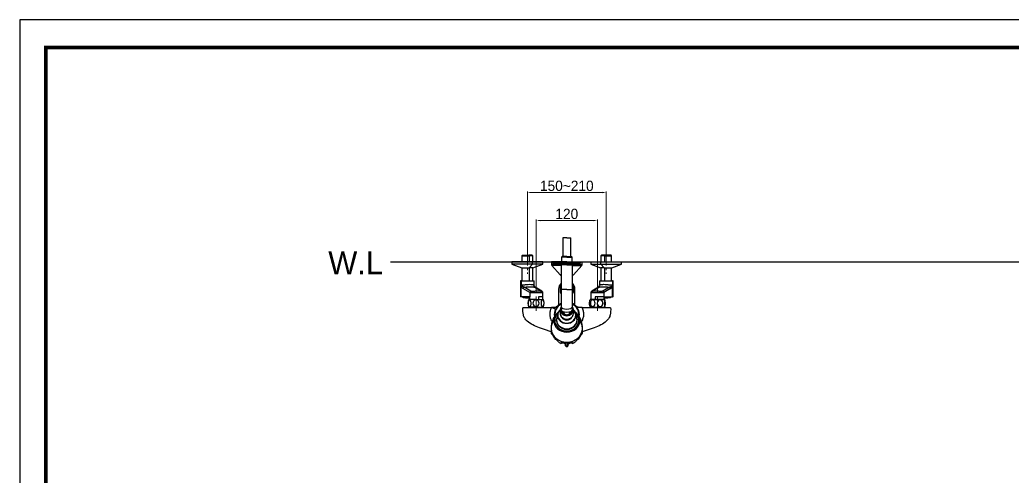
# Model space of a CAD drawing. Extents: x 0 to 3160, y 0 to 2315.
# Drawn here: x 0 to 1941, y 1422 to 2315 of the extents above; entities that cross this region are included whole.
import ezdxf

# ---------------------------------------------------------------- set-up
doc = ezdxf.new("R2010")
doc.units = 0
doc.header["$LTSCALE"] = 3
doc.header["$MEASUREMENT"] = 0
doc.header["$PDMODE"] = 3
doc.header["$PDSIZE"] = -10
doc.linetypes.add('CENTER2', pattern=[28.575, 19.05, -3.175, 3.175, -3.175])
doc.layers.get('0').update_dxf_attribs({"linetype": 'CONTINUOUS'})
doc.layers.get('DEFPOINTS').update_dxf_attribs({"linetype": 'CONTINUOUS'})
doc.layers.add('1', color=7, linetype='CONTINUOUS', true_color=0xffffff)
doc.layers.add('Cneter', color=1, linetype='CENTER2', lineweight=13)
doc.layers.add('치수선', color=7, linetype='CONTINUOUS', lineweight=20)
doc.styles.add('Daelim Dimension', font='')
doc.styles.get('Daelim Dimension').set_extended_font_data('나눔고딕')
doc.dimstyles.new('DEFAULT', dxfattribs={"dimscale": 2, "dimtxt": 2, "dimasz": 2, "dimexe": 0, "dimexo": 2, "dimgap": 1, "dimtad": 1, "dimdec": 1, "dimzin": 9, "dimdsep": 46, "dimtxsty": 'Daelim Dimension', "dimcen": 0.5, "dimclrd": 252, "dimclre": 252, "dimclrt": 3, "dimadec": 1, "dimazin": 0, "dimtfac": 1, "dimtdec": 1, "dimtix": 1, "dimtmove": 0, "dimatfit": 3, "dimfxl": 1, "dimtolj": 1, "dimtzin": 1, "dimlwd": 9, "dimlwe": 9, "dimarcsym": 0})

# ---------------------------------------------------------------- blocks, each defined once
blk = doc.blocks.new('*D4')
at = {"color": 5, "lineweight": 9, "ltscale": 0.5, "transparency": 16777216}
for p, q in [((991.7, 1859.2), (991.7, 1979.9)), ((1145.9, 1859.2), (1145.9, 1979.9)), ((1137.9, 1977.9), (999.7, 1977.9))]:
    blk.add_line(p, q, dxfattribs=at)
at = {"color": 5, "ltscale": 0.5, "transparency": 16777216}
for points in [[(999.7, 1979.2), (999.7, 1976.5), (991.7, 1977.9)], [(1137.9, 1979.2), (1137.9, 1976.5), (1145.9, 1977.9)]]:
    blk.add_solid(points, dxfattribs=at)
at = {"layer": 'DEFPOINTS', "color": 0, "ltscale": 0.5, "transparency": 16777216}
for p in [(991.7, 1977.9), (991.7, 1855.2), (1145.9, 1855.2)]:
    blk.add_point(p, dxfattribs=at)
at = {"color": 7, "ltscale": 0.5, "transparency": 16777216, "insert": (1068.8, 1990.8), "char_height": 20, "attachment_point": 5, "style": 'Daelim Dimension'}
blk.add_mtext('\\A1;150~210', dxfattribs=at)
blk = doc.blocks.new('*D5')
at = {"color": 5, "lineweight": 9, "ltscale": 0.5, "transparency": 16777216}
for p, q in [((1008.8, 1781.6), (1008.8, 1925.2)), ((1120.8, 1923.2), (1016.8, 1923.2)), ((1128.8, 1781.6), (1128.8, 1925.2))]:
    blk.add_line(p, q, dxfattribs=at)
at = {"color": 5, "ltscale": 0.5, "transparency": 16777216}
for points in [[(1016.8, 1924.5), (1016.8, 1921.8), (1008.8, 1923.2)], [(1120.8, 1924.5), (1120.8, 1921.8), (1128.8, 1923.2)]]:
    blk.add_solid(points, dxfattribs=at)
at = {"layer": 'DEFPOINTS', "color": 0, "ltscale": 0.5, "transparency": 16777216}
for p in [(1008.8, 1923.2), (1008.8, 1777.6), (1128.8, 1777.6)]:
    blk.add_point(p, dxfattribs=at)
at = {"color": 7, "ltscale": 0.5, "transparency": 16777216, "insert": (1068.8, 1936), "char_height": 20, "attachment_point": 5, "style": 'Daelim Dimension'}
blk.add_mtext('\\A1;120', dxfattribs=at)

msp = doc.modelspace()

# ---------------------------------------------------------------- linework, layer by layer
at = {"ltscale": 0.5}
for p, q in [((1155.4, 1855.2), (1136.4, 1855.2)), ((724.5, 1842.8), (2204.4, 1842.8)), ((1057.3, 1780.9), (1057.8, 1780.6)), ((1080.2, 1780.9), (1079.8, 1780.6)), ((1143, 1769.1), (1114.6, 1769.1))]:
    msp.add_line(p, q, dxfattribs=at)
msp.add_lwpolyline([(0, 0), (3159.5, 0), (3159.5, 2315), (0, 2315)], close=True, dxfattribs=at)
at = {"color": 5, "linetype": 'ByBlock', "lineweight": 200, "const_width": 7.28}
msp.add_lwpolyline([(50.8, 99.1), (3108.4, 99.1), (3108.4, 2261.3), (50.8, 2261.3)], close=True, dxfattribs=at)
at = {"layer": '1', "color": 7, "linetype": 'Continuous'}
for p, q in [((1060.8, 1889.2), (1060.8, 1852.8)), ((1068.8, 1889.2), (1060.8, 1889.2)), ((1068.8, 1889.2), (1076.8, 1889.2)), ((1076.8, 1852.8), (1076.8, 1889.2)), ((982.2, 1855.2), (981.2, 1854.2)), ((981.2, 1854.2), (981.2, 1842.8)), ((981.2, 1854.2), (995.3, 1854.2)), ((982.2, 1855.2), (994.9, 1855.2)), ((995.3, 1854.2), (994.9, 1855.2)), ((1001.2, 1855.2), (994.9, 1855.2)), ((995.3, 1854.2), (995.3, 1842.8)), ((1002.2, 1854.2), (995.3, 1854.2)), ((1002.2, 1854.2), (1001.2, 1855.2)), ((1002.2, 1842.8), (1002.2, 1854.2)), ((1059.6, 1852.8), (1058.6, 1851.8)), ((1058.6, 1851.8), (1058.6, 1842.8)), ((1068.8, 1851.8), (1058.6, 1851.8)), ((1068.8, 1852.8), (1059.6, 1852.8)), ((1068.8, 1852.8), (1078, 1852.8)), ((1068.8, 1851.8), (1079, 1851.8)), ((1079, 1851.8), (1078, 1852.8)), ((1079, 1842.8), (1079, 1851.8)), ((1136.4, 1855.2), (1135.4, 1854.2)), ((1135.4, 1854.2), (1135.4, 1842.8)), ((1142.3, 1854.2), (1135.4, 1854.2)), ((1142.6, 1855.2), (1136.4, 1855.2)), ((1142.3, 1854.2), (1142.6, 1855.2)), ((1142.3, 1854.2), (1156.4, 1854.2)), ((1142.3, 1854.2), (1142.3, 1842.8)), ((1142.6, 1855.2), (1155.4, 1855.2)), ((1156.4, 1854.2), (1155.4, 1855.2)), ((1156.4, 1842.8), (1156.4, 1854.2)), ((961.7, 1842.8), (961.7, 1837.8)), ((1001.9, 1842.8), (961.7, 1842.8)), ((961.7, 1837.8), (980.7, 1830.8)), ((1001.9, 1837.8), (961.7, 1837.8)), ((980.7, 1830.8), (995.4, 1830.8)), ((981.2, 1830.8), (981.2, 1805.2)), ((995.3, 1830.8), (995.3, 1805.2)), ((1001.9, 1837.8), (995.4, 1830.8)), ((1002.6, 1830.8), (995.4, 1830.8)), ((1001.9, 1837.8), (1001.9, 1842.8)), ((1021.7, 1842.8), (1001.9, 1842.8)), ((1021.7, 1837.8), (1001.9, 1837.8)), ((1002.2, 1805.2), (1002.2, 1830.8)), ((1002.6, 1830.8), (1021.7, 1837.8)), ((1021.7, 1837.8), (1021.7, 1842.8)), ((1038.8, 1842.8), (1038.8, 1837.4)), ((1068.8, 1842.8), (1038.8, 1842.8)), ((1057.6, 1837.4), (1038.8, 1837.4)), ((1039.5, 1835.4), (1055.9, 1816.8)), ((1057.8, 1835.4), (1039.5, 1835.4)), ((1041.8, 1842.8), (1041.8, 1839.8)), ((1068.8, 1842.8), (1041.8, 1842.8)), ((1041.8, 1839.8), (1044.2, 1839.7)), ((1068.8, 1839.8), (1041.8, 1839.8)), ((1052.4, 1839.4), (1054.9, 1839.3)), ((1068.8, 1839.3), (1054.9, 1839.3)), ((1057.8, 1836.3), (1057.8, 1788.7)), ((1068.8, 1836.3), (1057.8, 1836.3)), ((1068.8, 1842.8), (1098.8, 1842.8)), ((1068.8, 1842.8), (1095.8, 1842.8)), ((1068.8, 1839.8), (1095.8, 1839.8)), ((1068.8, 1839.3), (1082.7, 1839.3)), ((1068.8, 1836.3), (1079.8, 1836.3)), ((1079.8, 1788.7), (1079.8, 1836.3)), ((1079.8, 1835.4), (1098, 1835.4)), ((1080, 1837.4), (1098.8, 1837.4)), ((1081.7, 1816.8), (1098, 1835.4)), ((1082.7, 1839.3), (1085.2, 1839.4)), ((1093.4, 1839.7), (1095.8, 1839.8)), ((1095.8, 1839.8), (1095.8, 1842.8)), ((1098.8, 1837.4), (1098.8, 1842.8)), ((1115.9, 1842.8), (1115.9, 1837.8)), ((1115.9, 1842.8), (1135.6, 1842.8)), ((1115.9, 1837.8), (1134.9, 1830.8)), ((1115.9, 1837.8), (1135.6, 1837.8)), ((1142.1, 1830.8), (1134.9, 1830.8)), ((1135.4, 1830.8), (1135.4, 1805.2)), ((1135.6, 1842.8), (1175.9, 1842.8)), ((1135.6, 1837.8), (1135.6, 1842.8)), ((1135.6, 1837.8), (1175.9, 1837.8)), ((1135.6, 1837.8), (1142.1, 1830.8)), ((1142.1, 1830.8), (1156.8, 1830.8)), ((1142.3, 1830.8), (1142.3, 1805.2)), ((1156.4, 1805.2), (1156.4, 1830.8)), ((1156.8, 1830.8), (1175.9, 1837.8)), ((1175.9, 1837.8), (1175.9, 1842.8)), ((978.5, 1805.2), (978.5, 1774.2)), ((979.3, 1805.2), (978.5, 1805.2)), ((979.3, 1805.2), (1004.9, 1805.2)), ((979.3, 1805.2), (979.3, 1797.9)), ((1004.9, 1797.2), (1004.9, 1805.2)), ((1057.8, 1816.8), (1055.9, 1816.8)), ((1079.8, 1816.8), (1081.7, 1816.8)), ((1132.7, 1805.2), (1132.7, 1797.2)), ((1132.7, 1805.2), (1158.3, 1805.2)), ((1158.3, 1805.2), (1158.3, 1797.9)), ((1159.1, 1805.2), (1158.3, 1805.2)), ((1159.1, 1774.2), (1159.1, 1805.2)), ((979.3, 1774.2), (979.3, 1797.9)), ((996.4, 1782.5), (983.2, 1790.2)), ((1019.9, 1785.1), (1006.7, 1792.8)), ((1052.8, 1789.2), (1052.8, 1757.7)), ((1057.8, 1788.7), (1057.8, 1754.9)), ((1068.8, 1788.7), (1057.8, 1788.7)), ((1068.8, 1788.7), (1079.8, 1788.7)), ((1079.8, 1754.9), (1079.8, 1788.7)), ((1084.8, 1757.7), (1084.8, 1789.2)), ((1130.8, 1792.8), (1117.7, 1785.1)), ((1154.3, 1790.2), (1141.2, 1782.5)), ((1158.3, 1774.2), (1158.3, 1797.9)), ((979.3, 1774.2), (978.5, 1774.2)), ((996.4, 1774.2), (979.3, 1774.2)), ((981.9, 1774.2), (981.9, 1773.9)), ((995, 1773.9), (981.9, 1773.9)), ((1008.8, 1769.1), (994.6, 1769.1)), ((995, 1773.9), (995, 1774.2)), ((995.6, 1773.9), (995, 1773.9)), ((995.6, 1774.2), (995.6, 1769.1)), ((996.4, 1782.5), (996.4, 1774.2)), ((1008.8, 1769.1), (1008.8, 1768.1)), ((1008.8, 1769.1), (1023, 1769.1)), ((1022, 1774.2), (1013.3, 1774.2)), ((1013.3, 1774.2), (1013.3, 1769.1)), ((1022, 1774.2), (1022, 1782)), ((1022, 1769.1), (1022, 1774.2)), ((1119.6, 1769.1), (1114.6, 1769.1)), ((1115.6, 1782), (1115.6, 1769.1)), ((1119.6, 1769.1), (1143, 1769.1)), ((1141.2, 1774.2), (1124.3, 1774.2)), ((1124.3, 1774.2), (1124.3, 1769.1)), ((1141.2, 1782.5), (1141.2, 1774.2)), ((1141.2, 1774.2), (1158.3, 1774.2)), ((1142, 1769.1), (1142, 1774.2)), ((1142, 1773.9), (1142.5, 1773.9)), ((1142.5, 1773.9), (1142.5, 1774.2)), ((1142.5, 1773.9), (1155.6, 1773.9)), ((1155.6, 1773.9), (1155.6, 1774.2)), ((1159.1, 1774.2), (1158.3, 1774.2)), ((1008.8, 1754.1), (994.6, 1754.1)), ((998.7, 1754.1), (998.2, 1752.7)), ((1008.8, 1755.1), (1008.8, 1754.1)), ((1008.8, 1754.1), (1023, 1754.1)), ((1018.9, 1754.1), (1019.3, 1752.7)), ((1055.8, 1748.5), (1055.8, 1741.7)), ((1057.8, 1754.9), (1057.8, 1748.8)), ((1058.5, 1747.1), (1058.5, 1745.5)), ((1079.1, 1745.5), (1079.1, 1747.1)), ((1079.7, 1748.2), (1079.7, 1748.2)), ((1079.8, 1748.8), (1079.8, 1754.9)), ((1081.7, 1748.5), (1081.7, 1741.7)), ((1119.6, 1754.1), (1114.6, 1754.1)), ((1118.7, 1754.1), (1118.2, 1752.7)), ((1119.6, 1754.1), (1143, 1754.1)), ((1136.5, 1754.1), (1136.8, 1752.7)), ((1139.3, 1752.7), (1138.9, 1754.1)), ((1050.7, 1738), (1048.8, 1729)), ((1048.8, 1728), (1048.8, 1729)), ((1051, 1740.9), (1049.1, 1732.2)), ((1088.4, 1732.2), (1086.5, 1740.9)), ((1086.8, 1738), (1088.8, 1729)), ((1088.8, 1728), (1088.8, 1729)), ((1038.3, 1710.5), (1038.3, 1710.4)), ((1038.3, 1710.4), (1038.3, 1702.8)), ((1099.2, 1710.4), (1099.2, 1710.5)), ((1099.2, 1702.8), (1099.2, 1710.4)), ((1039.3, 1704.5), (1039.3, 1701.9)), ((1098.2, 1701.9), (1098.2, 1704.4)), ((1066.5, 1678.4), (1066.5, 1682.8)), ((1066.5, 1678.4), (1066.5, 1678.3)), ((1067.5, 1677.6), (1067.5, 1685.1)), ((1067.5, 1685.1), (1068.8, 1685.1)), ((1070.1, 1677.6), (1067.5, 1677.6)), ((1067.5, 1677.6), (1067.5, 1677.3)), ((1067.5, 1677.3), (1070.1, 1677.3)), ((1068.8, 1685.1), (1070.1, 1685.1)), ((1070.1, 1685.1), (1070.1, 1677.6)), ((1070.1, 1677.3), (1070.1, 1677.6)), ((1071.1, 1682.8), (1071.1, 1678.4)), ((1071.1, 1678.3), (1071.1, 1678.4))]:
    msp.add_line(p, q, dxfattribs=at)
for centre, radius, start, end in [((1041.8, 1837.4), 3, 180, 221.2847), ((1095.8, 1837.4), 3, 318.7153, 0), ((1058.1, 1818.8), 3, 221.2847, 263.1428), ((1079.4, 1818.8), 3, 276.8572, 318.7153), ((1068.8, 1789.2), 16, 133.4325, 180), ((1068.8, 1789.2), 14.1, 144.0683, 156.1225), ((1068.8, 1789.2), 16, 0, 46.5675), ((1068.8, 1789.2), 12.2, 333.8911, 26.1089), ((1068.8, 1789.2), 14.1, 24.0653, 36.1258), ((991.7, 1796.9), 25, 247.0455, 267.5603), ((991.7, 1796.9), 25, 272.4397, 278.9772), ((1011.3, 1761.6), 18.4, 155.9148, 204.0852), ((1006.2, 1761.6), 18.4, 335.9148, 24.0852), ((1068.8, 1789.2), 14.1, 204.0752, 216.1285), ((1068.8, 1789.2), 14.1, 324.0722, 336.1279), ((1131.3, 1761.6), 18.4, 155.9148, 161.5726), ((1145.9, 1796.9), 25, 261.0228, 267.5603), ((1126.2, 1761.6), 18.4, 18.4275, 24.0852), ((1145.9, 1796.9), 25, 272.4397, 292.9545), ((1068.8, 1739.2), 24.5, 116.6782, 188.5767), ((1068.8, 1739.2), 24, 117.2796, 187.2083), ((1068.8, 1739.3), 23.5, 117.9101, 185.9292), ((1068.8, 1739.2), 24.5, 351.4239, 63.3218), ((1068.8, 1739.2), 24, 352.7927, 62.7204), ((1068.8, 1739.3), 23.5, 354.0719, 62.0899), ((1131.3, 1761.6), 18.4, 198.6676, 204.0852), ((1126.2, 1761.6), 18.4, 335.9148, 341.3326), ((1067.5, 1678.3), 1, 180, 270), ((1070.1, 1678.3), 1, 270, 0)]:
    msp.add_arc(centre, radius, start, end, dxfattribs=at)
at = {"layer": '1', "color": 7, "linetype": 'Continuous', "extrusion": (0, 0, -1)}
for centre, radius, start, end in [((-1054.8, 1836.3), 3, 92, 180), ((-1082.8, 1836.3), 3, 0, 88), ((-1068.8, 1789.2), 12.2, 333.8911, 26.1089)]:
    msp.add_arc(centre, radius, start, end, dxfattribs=at)
at = {"layer": '1', "color": 7, "linetype": 'Continuous'}
for centre, major_axis, ratio, start_param, end_param in [((990.7, 1796.9), (0, -25), 0.34202, 6.268622, 6.656906), ((992.6, 1796.9), (0, -25), 0.34202, 6.172984, 6.637134), ((991.7, 1796.9), (0, 25), 0.34202, 3.516296, 3.542224), ((999.2, 1782.5), (-1.51, -2.59), 0.921444, 3.950052, 5.206612), ((1018.3, 1782.5), (1.51, 2.59), 0.921444, 6.272861, 6.463171), ((1119.2, 1782.5), (-1.51, 2.59), 0.921444, 6.103199, 6.293509), ((1130.4, 1761.6), (0, -18.4), 0.642788, 4.292024, 4.349021), ((1138.3, 1782.5), (1.51, -2.59), 0.921444, 1.076574, 2.333133), ((1144.9, 1796.9), (0, -25), 0.34202, 5.929237, 6.393386), ((1145.9, 1796.9), (0, 25), 0.34202, 2.740961, 2.766889), ((1146.8, 1796.9), (0, -25), 0.34202, 5.909464, 6.297749), ((1068.8, 1738), (18, 0), 0.866025, 2.370283, 3.141593), ((1068.8, 1738.2), (17.6, 0), 0.866025, 2.400619, 3.141593), ((1068.8, 1748.5), (12.9, 0), 0.866025, 2.585692, 3.141593), ((1056.3, 1748.5), (0.5, 0), 0.5, 1.570796, 3.141593), ((1068.8, 1748.5), (12.9, 0), 0.866025, 3.141593, 6.283185), ((1068.8, 1748.7), (12.4, 0), 0.866025, 2.654162, 3.141593), ((1068.8, 1748.7), (12.4, 0), 0.866025, 3.141593, 6.283185), ((1068.8, 1754.9), (11, 0), 0.422618, 3.141593, 4.712389), ((1068.8, 1748.8), (11, 0), 0.422618, 3.141593, 4.712389), ((1068.8, 1748.7), (10.9, 0), 0.866025, 3.190404, 6.234439), ((1068.8, 1754.9), (11, 0), 0.422618, 4.712389, 6.283185), ((1068.8, 1748.8), (11, 0), 0.422618, 4.712389, 6.283185), ((1068.8, 1748.5), (12.9, 0), 0.866025, 0, 0.555919), ((1068.8, 1748.7), (12.4, 0), 0.866025, 0, 0.487452), ((1081.2, 1748.5), (-0.5, 0), 0.5, 3.141593, 4.712389), ((1068.8, 1738), (18, 0), 0.866025, 0, 0.77131), ((1068.8, 1738.2), (17.6, 0), 0.866025, 0, 0.740974), ((1130.4, 1761.6), (0, -18.4), 0.642788, 5.075757, 5.132754), ((1068.8, 1727.3), (25.5, 0), 0.866025, 2.645025, 3.141593), ((1045.1, 1727), (-2, 0), 0.5, 4.712389, 5.926275), ((1068.8, 1728), (23.6, 0), 0.866025, 2.407638, 3.141593), ((1068.8, 1728), (23.6, 0), 0.866025, 3.141593, 6.283185), ((1068.8, 1727.3), (25.5, 0), 0.866025, 2.281729, 2.645025), ((1068.8, 1729), (20, 0), 0.866025, 2.953195, 3.141593), ((1068.8, 1729), (-20, 0), 0.866025, 0, 3.141593), ((1068.8, 1728), (-20, 0), 0.866025, 0, 3.141593), ((1051.2, 1738), (0.5, 0), 0.5, 1.570796, 3.033903), ((1068.8, 1738), (18, 0), 0.866025, 3.141593, 6.283185), ((1068.8, 1738.2), (17.6, 0), 0.866025, 3.141593, 6.283185), ((1068.8, 1741.7), (12.9, 0), 0.866025, 3.141593, 3.351932), ((1068.8, 1741.7), (12.9, 0), 0.866025, 3.351932, 6.098077), ((1068.8, 1738.2), (-10.9, 0), 0.866025, 0.427109, 2.724006), ((1068.8, 1747.5), (-9.5, 0), 0.866025, 0.139354, 3.002251), ((1068.8, 1744.2), (9.5, 0), 0.866025, 2.895667, 2.94112), ((1068.8, 1744.2), (6, 0), 0.866025, 3.019355, 3.141593), ((1068.8, 1744.2), (-6, 0), 0.866025, 0, 1.075652), ((1068.8, 1742.2), (6, 0), 0.866025, 2.647441, 2.947894), ((1068.8, 1744.2), (-6, 0), 0.866025, 2.065941, 3.141593), ((1068.8, 1742.2), (6, 0), 0.866025, 0.193699, 0.494157), ((1068.8, 1744.2), (6, 0), 0.866025, 0, 0.122244), ((1068.8, 1744.2), (9.5, 0), 0.866025, 0.200473, 0.245935), ((1068.8, 1741.7), (12.9, 0), 0.866025, 6.098077, 6.283185), ((1068.8, 1727.3), (25.5, 0), 0.866025, 0.503244, 0.859864), ((1068.8, 1728), (23.6, 0), 0.866025, 0, 0.733955), ((1086.3, 1738), (-0.5, 0), 0.5, 3.249283, 4.712389), ((1068.8, 1729), (20, 0), 0.866025, 0, 0.188397), ((1068.8, 1727.3), (25.5, 0), 0.866025, 0, 0.503244), ((1092.4, 1727), (2, 0), 0.5, 0.35691, 1.570796), ((1118.1, 1713.4), (-79.9, 0), 0.5, 5.926275, 6.28137), ((1118.1, 1713.4), (-79.9, 0), 0.5, 6.28137, 6.283297), ((1068.8, 1712), (-30.5, 0), 0.866025, 0, 3.13207), ((1068.8, 1712.2), (-30.5, 0), 0.866025, 0.049676, 3.091916), ((1039.3, 1708.8), (-0.92, 1.77), 0.216408, 0.394172, 0.611597), ((1068.8, 1727.3), (25.5, 0), 0.866025, 3.141593, 6.283185), ((1019.4, 1713.4), (79.9, 0), 0.5, 0.001834, 0.35691), ((1098.2, 1708.8), (-0.92, -1.77), 0.216408, 2.529996, 2.747421), ((1019.4, 1713.4), (79.9, 0), 0.5, 6.283109, 6.285019), ((1039.3, 1702.8), (1, 0), 0.866025, 3.141593, 4.712389), ((1040.3, 1701.9), (1, 0), 0.5, 3.141593, 4.643772), ((1044.7, 1682.9), (-8.92, -2.74), 0.839914, 4.031124, 4.081726), ((1092.8, 1682.9), (-8.92, 2.74), 0.839914, 5.343052, 5.399419), ((1097.2, 1701.9), (1, 0), 0.5, 4.77936, 6.283185), ((1098.2, 1702.8), (-1, 0), 0.866025, 1.570796, 3.141593), ((1068.8, 1704), (26.5, 0), 0.866025, 4.12745, 4.273017), ((1060, 1675.3), (-8.35, -3.04), 0.926213, 3.643548, 4.556828), ((1067.5, 1678.4), (-1, 0), 0.866025, 0, 1.570796), ((1067.5, 1684.4), (-1, 0), 0.69578, 4.712389, 5.044724), ((1070.1, 1684.4), (-1, 0), 0.69578, 4.380053, 4.712389), ((1070.1, 1678.4), (1, 0), 0.866025, 4.712389, 6.283185), ((1077.6, 1675.3), (-8.35, 3.04), 0.926213, 4.86795, 5.78123), ((1068.8, 1704), (26.5, 0), 0.866025, 5.151761, 5.296839)]:
    msp.add_ellipse(centre, major_axis=major_axis, ratio=ratio, start_param=start_param, end_param=end_param, dxfattribs=at)
for points, knots in [([(1044.2, 1839.7), (1044.2, 1839.7), (1044.2, 1839.7), (1044.5, 1839.7), (1044.8, 1839.7), (1045.3, 1839.7), (1045.7, 1839.7), (1046.5, 1839.6), (1046.9, 1839.6), (1047.8, 1839.6), (1048.3, 1839.6), (1049.2, 1839.5), (1049.6, 1839.5), (1050.5, 1839.5), (1050.9, 1839.5), (1051.5, 1839.5), (1051.8, 1839.4), (1052.2, 1839.4), (1052.3, 1839.4), (1052.4, 1839.4), (1052.4, 1839.4), (1052.4, 1839.4)], [0, 0, 0, 0, 0.10735, 0.10735, 0.214699, 0.214699, 0.322067, 0.322067, 0.429478, 0.429478, 0.536941, 0.536941, 0.644445, 0.644445, 0.751961, 0.751961, 0.859442, 0.859442, 0.966844, 0.966844, 1, 1, 1, 1]), ([(1093.4, 1839.7), (1093.4, 1839.7), (1093.3, 1839.7), (1093, 1839.7), (1092.8, 1839.7), (1092.2, 1839.7), (1091.8, 1839.7), (1091.1, 1839.6), (1090.6, 1839.6), (1089.7, 1839.6), (1089.2, 1839.6), (1088.3, 1839.5), (1087.9, 1839.5), (1087.1, 1839.5), (1086.7, 1839.5), (1086, 1839.5), (1085.8, 1839.4), (1085.4, 1839.4), (1085.2, 1839.4), (1085.2, 1839.4), (1085.2, 1839.4), (1085.2, 1839.4)], [0, 0, 0, 0, 0.10735, 0.10735, 0.214699, 0.214699, 0.322067, 0.322067, 0.429478, 0.429478, 0.536941, 0.536941, 0.644445, 0.644445, 0.751961, 0.751961, 0.859442, 0.859442, 0.966844, 0.966844, 1, 1, 1, 1]), ([(979.3, 1797.9), (979.5, 1797.8), (979.8, 1797.6), (980.7, 1797.3), (981.8, 1797.2), (983.4, 1797.3), (985.7, 1797.5), (988.2, 1797.9), (991.8, 1798.4), (996.3, 1798.8), (1000.2, 1798.4), (1002.5, 1797.9), (1003.9, 1797.5), (1004.7, 1797.3), (1004.9, 1797.2), (1004.9, 1797.2), (1004.9, 1797.2)], [0, 0, 0, 0, 0.043195, 0.086492, 0.130167, 0.193398, 0.268513, 0.342373, 0.416058, 0.557535, 0.699011, 0.772696, 0.846556, 0.921666, 0.984902, 1, 1, 1, 1]), ([(985.4, 1793), (985, 1793.1), (984.2, 1793.3), (983.1, 1793.8), (982.1, 1794.5), (981.1, 1795.4), (980.3, 1796.2), (979.7, 1797.1), (979.4, 1797.7), (979.3, 1797.9)], [0, 0, 0, 0, 0.160733, 0.315311, 0.46256, 0.619092, 0.773291, 0.888887, 1, 1, 1, 1]), ([(985.4, 1793), (986.1, 1793), (987.1, 1793.1), (989.1, 1793.3), (991.7, 1793.5), (994.8, 1793.7), (998.7, 1793.8), (1002.1, 1793.6), (1004.4, 1793.3), (1005.5, 1793.1), (1006, 1793), (1006.3, 1793)], [0, 0, 0, 0, 0.0916, 0.133793, 0.261029, 0.399542, 0.500645, 0.738937, 0.866176, 0.920546, 1, 1, 1, 1]), ([(1006.3, 1793), (1006.2, 1793), (1006.1, 1793.2), (1006, 1793.5), (1005.8, 1794), (1005.6, 1794.4), (1005.5, 1794.7), (1005.5, 1794.7)], [0, 0, 0, 0, 0.20946, 0.432751, 0.669413, 0.924538, 1, 1, 1, 1]), ([(1055.9, 1795), (1055.9, 1795), (1055.9, 1795), (1055.9, 1794.9), (1055.9, 1794.5), (1055.9, 1792.8), (1055.9, 1791), (1055.9, 1787.4), (1055.9, 1785.6), (1055.9, 1783.9), (1055.9, 1783.5), (1055.9, 1783.4), (1055.9, 1783.4), (1055.9, 1783.4)], [0, 0, 0, 0, 0.025509, 0.025509, 0.183597, 0.183597, 0.499774, 0.499774, 0.81595, 0.81595, 0.974039, 0.974039, 1, 1, 1, 1]), ([(1057.8, 1797.7), (1057.5, 1797.6), (1057.4, 1797.5), (1057.3, 1797.5), (1057.3, 1797.5), (1057.3, 1797.5)], [0.6753123, 0.6753123, 0.6753123, 0.6753123, 0.9336096, 0.9336096, 1, 1, 1, 1]), ([(1080.2, 1797.5), (1080.2, 1797.5), (1080.2, 1797.5), (1080.1, 1797.5), (1080, 1797.6), (1079.8, 1797.7)], [0, 0, 0, 0, 0.065109, 0.065109, 0.3231196, 0.3231196, 0.3231196, 0.3231196]), ([(1081.7, 1783.4), (1081.7, 1783.4), (1081.7, 1783.4), (1081.7, 1783.5), (1081.7, 1783.9), (1081.7, 1785.6), (1081.7, 1787.4), (1081.7, 1791), (1081.7, 1792.8), (1081.7, 1794.5), (1081.7, 1794.8), (1081.7, 1795), (1081.7, 1795), (1081.7, 1795)], [0, 0, 0, 0, 0.025509, 0.025509, 0.183597, 0.183597, 0.499774, 0.499774, 0.81595, 0.81595, 0.974039, 0.974039, 1, 1, 1, 1]), ([(1131.3, 1793), (1131.3, 1793.1), (1131.5, 1793.3), (1131.7, 1793.8), (1131.9, 1794.3), (1132, 1794.5)], [0, 0, 0, 0, 0.353245, 0.692964, 1, 1, 1, 1]), ([(1131.3, 1793), (1131.6, 1793), (1132, 1793.1), (1133.2, 1793.3), (1134.9, 1793.5), (1137.3, 1793.7), (1141, 1793.8), (1145, 1793.6), (1148.5, 1793.3), (1150.6, 1793.1), (1151.6, 1793), (1152.2, 1793)], [0, 0, 0, 0, 0.0916, 0.133793, 0.261029, 0.399542, 0.500645, 0.738937, 0.866176, 0.920546, 1, 1, 1, 1]), ([(1132, 1794.5), (1132, 1794.5), (1132.1, 1794.8), (1132.2, 1795.2), (1132.4, 1795.7), (1132.5, 1795.9)], [0, 0, 0, 0, 0.03086, 0.671333, 1, 1, 1, 1]), ([(1132.7, 1797.2), (1132.7, 1797.2), (1132.7, 1797.2), (1132.9, 1797.3), (1133.6, 1797.5), (1135, 1797.9), (1137.3, 1798.4), (1141.2, 1798.8), (1145.7, 1798.4), (1149.3, 1797.9), (1151.9, 1797.5), (1154.1, 1797.3), (1155.9, 1797.2), (1157.3, 1797.4), (1158, 1797.8), (1158.3, 1797.9)], [0, 0, 0, 0, 0.014083, 0.077388, 0.152591, 0.226537, 0.300309, 0.441951, 0.583593, 0.657365, 0.731311, 0.80651, 0.869819, 0.935176, 1, 1, 1, 1]), ([(1152.2, 1793), (1152.4, 1793), (1153, 1793.2), (1153.8, 1793.5), (1154.6, 1794), (1155.8, 1794.8), (1156.8, 1795.8), (1157.7, 1797), (1158.1, 1797.6), (1158.3, 1797.9)], [0, 0, 0, 0, 0.105011, 0.216955, 0.335603, 0.463508, 0.736269, 0.866043, 1, 1, 1, 1]), ([(1154.3, 1790.2), (1154.5, 1790.3), (1154.8, 1790.5), (1155.5, 1791.2), (1156.4, 1792.6), (1157.2, 1794.4), (1157.8, 1796.3), (1158.1, 1797.4), (1158.3, 1797.9)], [0, 0, 0, 0, 0.109029, 0.212424, 0.446353, 0.704346, 0.846681, 1, 1, 1, 1]), ([(998.1, 1756.7), (998.9, 1758.2), (999.2, 1760.4), (999, 1764.5), (998.4, 1766.5), (997, 1768), (996.4, 1768.2), (995.4, 1768), (994.9, 1767.7), (993.6, 1765.8), (993.1, 1763.7), (993.1, 1761.6)], [0, 0, 0, 0, 0.25, 0.25, 0.5, 0.5, 0.625, 0.625, 0.75, 0.75, 1, 1, 1, 1]), ([(994.8, 1773.6), (994.9, 1773.6), (995.1, 1773.6), (995.4, 1773.6), (995.5, 1773.6), (995.6, 1773.6)], [0, 0, 0, 0, 0.402083, 0.804167, 1, 1, 1, 1]), ([(1022, 1782), (1022, 1782), (1021.9, 1781.9), (1021.7, 1781.9), (1020.6, 1781.9), (1017.9, 1782), (1013.4, 1782.1), (1008.1, 1782), (1003.8, 1781.9), (1000.8, 1781.9), (998.9, 1781.9), (997.4, 1782.1), (996.7, 1782.4), (996.4, 1782.5)], [0, 0, 0, 0, 0.009514, 0.075668, 0.150611, 0.292634, 0.434526, 0.576417, 0.718441, 0.793377, 0.859537, 0.930014, 1, 1, 1, 1]), ([(1019.4, 1785.3), (1019.5, 1785.2), (1019.8, 1785.1), (1020, 1784.9), (1020, 1784.8), (1019.8, 1784.7), (1019.1, 1784.7), (1017.9, 1784.8), (1015.9, 1785), (1012.6, 1785.1), (1008.7, 1785), (1005.7, 1784.8), (1003.8, 1784.7), (1002.3, 1784.7), (1001.3, 1784.7), (1000.2, 1784.8), (999.4, 1784.9), (998.8, 1785.1), (998.6, 1785.2), (998.5, 1785.3)], [0, 0, 0, 0, 0.036669, 0.074148, 0.112508, 0.166405, 0.23218, 0.29651, 0.363311, 0.499947, 0.636583, 0.703385, 0.767714, 0.817239, 0.853229, 0.887512, 0.943939, 0.971008, 1, 1, 1, 1]), ([(1008.8, 1768.1), (1007.1, 1768.1), (1005.5, 1767.3), (1003.3, 1764.9), (1002.7, 1763.2), (1002.7, 1759.9), (1003.3, 1758.3), (1005.5, 1755.8), (1007.1, 1755.1), (1008.8, 1755.1)], [0, 0, 0, 0, 0.25, 0.25, 0.5, 0.5, 0.75, 0.75, 1, 1, 1, 1]), ([(1008.8, 1755.1), (1010.4, 1755.1), (1012, 1755.8), (1014.2, 1758.3), (1014.8, 1759.9), (1014.8, 1763.2), (1014.2, 1764.9), (1012, 1767.3), (1010.4, 1768.1), (1008.8, 1768.1)], [0, 0, 0, 0, 0.25, 0.25, 0.5, 0.5, 0.75, 0.75, 1, 1, 1, 1]), ([(1018.4, 1761.6), (1018.4, 1760.2), (1018.6, 1758.8), (1019.4, 1756.5), (1020, 1755.6), (1021.4, 1754.9), (1022.1, 1755.1), (1023.4, 1756.5), (1023.9, 1757.6), (1024.4, 1760.2), (1024.5, 1761.7), (1024.2, 1764.5), (1023.8, 1765.7), (1022.8, 1767.6), (1022.1, 1768.2), (1020.6, 1768.1), (1019.9, 1767.5), (1019.4, 1766.5)], [0, 0, 0, 0, 0.125, 0.125, 0.25, 0.25, 0.375, 0.375, 0.5, 0.5, 0.625, 0.625, 0.75, 0.75, 0.875, 0.875, 1, 1, 1, 1]), ([(1022, 1782), (1022, 1782.2), (1021.9, 1782.8), (1021.5, 1783.6), (1020.8, 1784.4), (1020.2, 1784.9), (1019.9, 1785.1)], [0, 0, 0, 0, 0.259025, 0.515292, 0.763796, 1, 1, 1, 1]), ([(1113.7, 1756.7), (1113.4, 1758.2), (1113.3, 1760.4), (1113.4, 1764.5), (1113.6, 1766.5), (1113.9, 1767.5)], [0, 0, 0, 0, 0.500219, 0.500219, 1, 1, 1, 1]), ([(1119.4, 1768.1), (1118.1, 1768.1), (1116.9, 1767.3), (1115.2, 1764.9), (1114.8, 1763.2), (1114.8, 1759.9), (1115.2, 1758.3), (1116.9, 1755.8), (1118.1, 1755.1), (1119.4, 1755.1)], [0, 0, 0, 0, 0.25, 0.25, 0.5, 0.5, 0.75, 0.75, 1, 1, 1, 1]), ([(1117.6, 1785.1), (1117.3, 1784.9), (1116.7, 1784.4), (1116.1, 1783.6), (1115.6, 1782.8), (1115.6, 1782.2), (1115.6, 1782)], [0, 0, 0, 0, 0.236205, 0.484708, 0.740975, 1, 1, 1, 1]), ([(1141.2, 1782.5), (1141, 1782.4), (1140.5, 1782.2), (1139.6, 1782.1), (1138.4, 1781.9), (1136.7, 1781.9), (1133.8, 1781.9), (1129.4, 1782), (1124.1, 1782.1), (1119.6, 1782), (1116.9, 1781.9), (1115.8, 1781.9), (1115.6, 1781.9), (1115.6, 1782), (1115.6, 1782)], [0, 0, 0, 0, 0.046366, 0.092926, 0.139733, 0.205483, 0.279968, 0.421124, 0.562149, 0.703174, 0.84433, 0.918808, 0.984565, 1, 1, 1, 1]), ([(1139, 1785.3), (1138.9, 1785.2), (1138.6, 1785.1), (1137.9, 1784.9), (1137, 1784.8), (1135.7, 1784.7), (1133.9, 1784.7), (1131.8, 1784.8), (1128.8, 1785), (1125, 1785.1), (1121.6, 1785), (1119.6, 1784.8), (1118.6, 1784.7), (1118, 1784.7), (1117.7, 1784.7), (1117.5, 1784.8), (1117.6, 1784.9), (1117.8, 1785.1), (1118, 1785.2), (1118.1, 1785.3)], [0, 0, 0, 0, 0.036669, 0.074148, 0.112508, 0.166405, 0.23218, 0.29651, 0.363311, 0.499947, 0.636583, 0.703385, 0.767714, 0.817239, 0.853229, 0.887512, 0.943939, 0.971008, 1, 1, 1, 1]), ([(1119.4, 1755.1), (1120.7, 1755.1), (1121.9, 1755.8), (1123.5, 1758.3), (1124, 1759.9), (1124, 1763.2), (1123.6, 1764.9), (1121.9, 1767.3), (1120.7, 1768.1), (1119.4, 1768.1)], [0, 0, 0, 0, 0.25, 0.25, 0.5, 0.5, 0.75, 0.75, 1, 1, 1, 1]), ([(1128.1, 1761.6), (1128.1, 1760.2), (1128.5, 1758.8), (1130, 1756.5), (1131.1, 1755.6), (1133.7, 1754.9), (1135.1, 1755.1), (1137.5, 1756.5), (1138.4, 1757.6), (1139.4, 1760.2), (1139.6, 1761.7), (1139, 1764.5), (1138.3, 1765.7), (1136.3, 1767.6), (1135, 1768.2), (1132.3, 1768.1), (1131, 1767.5), (1130, 1766.5)], [0, 0, 0, 0, 0.125, 0.125, 0.25, 0.25, 0.375, 0.375, 0.5, 0.5, 0.625, 0.625, 0.75, 0.75, 0.875, 0.875, 1, 1, 1, 1]), ([(1142, 1773.6), (1142, 1773.6), (1142.2, 1773.6), (1142.4, 1773.6), (1142.6, 1773.6), (1142.7, 1773.6)], [0, 0, 0, 0, 0.196075, 0.598038, 1, 1, 1, 1]), ([(1143.8, 1756.7), (1144.1, 1758.2), (1144.2, 1760.4), (1144.1, 1764.5), (1143.9, 1766.5), (1143.4, 1768), (1143.3, 1768.2), (1142.9, 1768), (1142.7, 1767.7), (1142.3, 1765.8), (1142.1, 1763.7), (1142.1, 1761.6)], [0, 0, 0, 0, 0.25, 0.25, 0.5, 0.5, 0.625, 0.625, 0.75, 0.75, 1, 1, 1, 1]), ([(1038.3, 1706), (1035.8, 1706.7), (1033.3, 1707.4), (1030.8, 1708.2), (1025.5, 1709.8), (1020.4, 1711.6), (1011, 1715.3), (1006.7, 1717.1), (998.5, 1721.3), (994.5, 1723.7), (989.4, 1728.5), (987.8, 1730.3), (985.4, 1734.3), (984.5, 1736.5), (982.8, 1743.3), (982.9, 1748), (983, 1752.7)], [0.1967266, 0.1967266, 0.1967266, 0.1967266, 0.2757441, 0.2757441, 0.2757441, 0.4413212, 0.4413212, 0.5809909, 0.5809909, 0.7206606, 0.7206606, 0.7904955, 0.7904955, 0.8603303, 0.8603303, 1, 1, 1, 1]), ([(1026.8, 1752.7), (1023, 1752.7), (1019.1, 1752.7), (1011.5, 1752.7), (1007.7, 1752.7), (1000.1, 1752.7), (996.3, 1752.7), (989.1, 1752.7), (985.8, 1752.7), (983, 1752.7)], [0, 0, 0, 0, 0.25, 0.25, 0.5, 0.5, 0.75, 0.75, 1, 1, 1, 1]), ([(993.1, 1761.6), (993.1, 1759.2), (993.7, 1756.8), (995.3, 1755.2), (996, 1754.9), (997.2, 1755.3), (997.7, 1755.9), (998.1, 1756.7)], [0, 0, 0, 0, 0.5, 0.5, 0.75, 0.75, 1, 1, 1, 1]), ([(1026.8, 1753.1), (1028.3, 1753.1), (1031.5, 1753.1), (1035.6, 1753.1), (1038.1, 1753.1), (1039, 1753.1)], [0, 0, 0, 0, 0.370025, 0.785171, 1, 1, 1, 1]), ([(1040.1, 1725.7), (1039.4, 1726.9), (1038.8, 1728), (1038.3, 1729.2), (1038.1, 1729.6), (1037.4, 1731.2), (1036.6, 1734.1), (1035.8, 1739.1), (1036.1, 1743.6), (1036.9, 1747.4), (1037.5, 1749.3), (1038.1, 1750.9), (1038.6, 1752.2), (1038.9, 1752.8), (1039, 1753.1)], [0.4338803, 0.4338803, 0.4338803, 0.4338803, 0.5119215, 0.5119215, 0.5119215, 0.5382905, 0.6141858, 0.6897788, 0.8412623, 0.8801734, 0.919408, 0.9592552, 0.9794987, 1, 1, 1, 1]), ([(1046.7, 1749.9), (1046.7, 1749.9), (1046.5, 1750), (1045.5, 1750.4), (1044.2, 1751), (1042.2, 1751.9), (1040.5, 1752.8), (1039.8, 1753.1)], [0, 0, 0, 0, 0.26554, 0.398338, 0.531135, 0.79673, 1, 1, 1, 1]), ([(1051.7, 1756.8), (1051.5, 1756.6), (1050.8, 1756), (1049.7, 1755.2), (1048.4, 1754.4), (1046.9, 1753.8), (1045.1, 1753.3), (1043.4, 1753.2), (1042.7, 1753.1)], [0, 0, 0, 0, 0.095605, 0.300985, 0.45022, 0.567237, 0.797233, 1, 1, 1, 1]), ([(1094.9, 1753.1), (1094.5, 1753.1), (1093.7, 1753.1), (1092.5, 1753.3), (1091.4, 1753.6), (1090.3, 1753.9), (1089.1, 1754.4), (1087.8, 1755.2), (1086.7, 1756), (1086, 1756.6), (1085.8, 1756.8)], [0, 0, 0, 0, 0.097154, 0.202032, 0.314161, 0.433054, 0.551143, 0.699166, 0.913467, 1, 1, 1, 1]), ([(1098.5, 1753.1), (1098.7, 1752.8), (1098.9, 1752.2), (1099.4, 1750.9), (1100, 1749.3), (1100.6, 1747.4), (1101.5, 1743.6), (1101.8, 1737.8), (1100.6, 1732.3), (1099.4, 1729.6), (1099.3, 1729.2), (1098.8, 1728), (1098.1, 1726.9), (1097.5, 1725.7)], [0, 0, 0, 0, 0.0204279, 0.0407505, 0.0809677, 0.1205117, 0.1592949, 0.3108924, 0.4612182, 0.4875115, 0.4875115, 0.4875115, 0.5655817, 0.5655817, 0.5655817, 0.5655817]), ([(1098.5, 1753.1), (1099.4, 1753.1), (1102, 1753.1), (1106, 1753.1), (1109.2, 1753.1), (1110.7, 1753.1)], [0, 0, 0, 0, 0.214804, 0.629967, 1, 1, 1, 1]), ([(1154.5, 1752.7), (1154.6, 1748.1), (1154.7, 1743.4), (1153.1, 1736.6), (1152.2, 1734.5), (1149.8, 1730.5), (1148.3, 1728.7), (1143.3, 1723.9), (1139.3, 1721.4), (1131.1, 1717.2), (1126.8, 1715.4), (1117.3, 1711.7), (1112.1, 1709.8), (1106.8, 1708.2), (1104.3, 1707.4), (1101.7, 1706.7), (1099.2, 1706)], [0, 0, 0, 0, 0.1398261, 0.1398261, 0.2097391, 0.2097391, 0.2796521, 0.2796521, 0.4194782, 0.4194782, 0.5593042, 0.5593042, 0.7290815, 0.7290815, 0.7290815, 0.8088678, 0.8088678, 0.8088678, 0.8088678]), ([(1154.5, 1752.7), (1151.7, 1752.7), (1148.4, 1752.7), (1141.2, 1752.7), (1137.4, 1752.7), (1129.8, 1752.7), (1126, 1752.7), (1118.4, 1752.7), (1114.6, 1752.7), (1110.7, 1752.7)], [0, 0, 0, 0, 0.25, 0.25, 0.5, 0.5, 0.75, 0.75, 1, 1, 1, 1]), ([(1142.1, 1761.6), (1142.1, 1759.2), (1142.3, 1756.8), (1142.9, 1755.2), (1143.1, 1754.9), (1143.5, 1755.3), (1143.7, 1755.9), (1143.8, 1756.7)], [0, 0, 0, 0, 0.5, 0.5, 0.75, 0.75, 1, 1, 1, 1]), ([(1049.3, 1741.6), (1048.8, 1741.1), (1047.7, 1739.9), (1046.1, 1737.8), (1044.5, 1735.5), (1043.1, 1733.1), (1041.8, 1730.5), (1040.7, 1727.9), (1039.9, 1725.2), (1039.2, 1722.4), (1038.6, 1719.5), (1038.3, 1716.7), (1038.2, 1714.6), (1038.2, 1713.6), (1038.2, 1713.4)], [0, 0, 0, 0, 0.071657, 0.160887, 0.25113, 0.342129, 0.433689, 0.52565, 0.617872, 0.71023, 0.802606, 0.894889, 0.981771, 1, 1, 1, 1]), ([(1056.1, 1739.3), (1056.2, 1739), (1056.4, 1738.2), (1057, 1736.9), (1057.7, 1735.7), (1058.6, 1734.6), (1059.7, 1733.6), (1060.9, 1732.7), (1062.2, 1731.9), (1063.6, 1731.3), (1065.1, 1730.8), (1066.7, 1730.5), (1068.2, 1730.4), (1069.8, 1730.4), (1071.4, 1730.6), (1072.9, 1730.9), (1074.4, 1731.5), (1075.8, 1732.1), (1077.1, 1733), (1078.2, 1733.9), (1079.2, 1735), (1080.1, 1736.2), (1080.8, 1737.4), (1081.2, 1738.6), (1081.4, 1739.3), (1081.5, 1739.6)], [0, 0, 0, 0, 0.035486, 0.079624, 0.123834, 0.168136, 0.212533, 0.257022, 0.301588, 0.346217, 0.390895, 0.435608, 0.480347, 0.525106, 0.56988, 0.614662, 0.659445, 0.704221, 0.748977, 0.793695, 0.838356, 0.882937, 0.927419, 0.971793, 1, 1, 1, 1]), ([(1099.3, 1713.4), (1099.3, 1713.9), (1099.3, 1715.4), (1099.1, 1717.8), (1098.7, 1720.7), (1098.1, 1723.4), (1097.4, 1726.1), (1096.5, 1728.7), (1095.4, 1731.2), (1094.2, 1733.6), (1092.8, 1735.9), (1091.3, 1738), (1089.8, 1739.9), (1088.7, 1741.1), (1088.2, 1741.6)], [0, 0, 0, 0, 0.051901, 0.14335, 0.234296, 0.324625, 0.414235, 0.503016, 0.590855, 0.677633, 0.76322, 0.847478, 0.930251, 1, 1, 1, 1]), ([(1038.4, 1710.1), (1038.4, 1709.4), (1038.6, 1707.8), (1039, 1705.6), (1039.4, 1704.1), (1039.6, 1703.4)], [0, 0, 0, 0, 0.322448, 0.685679, 1, 1, 1, 1]), ([(1097.9, 1703.4), (1098, 1703.8), (1098.4, 1705.1), (1098.8, 1707.2), (1099.1, 1709), (1099.2, 1710), (1099.2, 1710.1)], [0, 0, 0, 0, 0.19885, 0.568775, 0.937914, 1, 1, 1, 1]), ([(1038.3, 1702.8), (1038.3, 1702.6), (1038.4, 1702.4), (1038.6, 1702), (1038.9, 1701.7), (1039.4, 1701.4), (1039.8, 1701.3), (1040.2, 1701.3), (1040.3, 1701.3)], [0, 0, 0, 0, 0.171655, 0.332005, 0.490838, 0.665347, 0.865533, 1, 1, 1, 1]), ([(1039.6, 1703.4), (1039.6, 1703.3), (1039.7, 1703.1), (1039.9, 1702.4), (1040.1, 1701.8), (1040.5, 1700.7), (1040.7, 1700.2), (1040.9, 1699.8), (1040.9, 1699.8), (1040.9, 1699.8)], [0, 0, 0, 0, 0.15042, 0.15042, 0.573465, 0.573465, 0.99651, 0.99651, 1, 1, 1, 1]), ([(1040.9, 1699.8), (1041.1, 1699.3), (1041.6, 1698.2), (1042.6, 1696.3), (1043.9, 1694.2), (1045, 1692.7), (1045.7, 1691.9), (1045.9, 1691.8)], [0, 0, 0, 0, 0.152424, 0.410766, 0.667535, 0.922679, 1, 1, 1, 1]), ([(1047, 1690.9), (1046.2, 1691.4), (1045.7, 1691.8), (1045.6, 1692.3), (1045.6, 1692.4), (1046, 1692.4), (1046.1, 1692.4), (1046.6, 1692.1), (1047, 1691.9), (1047.9, 1691.1), (1048.3, 1690.7), (1049.1, 1689.8), (1049.4, 1689.4), (1050.3, 1688.4), (1050.8, 1687.8), (1052.1, 1686.3), (1052.9, 1685.6), (1053.5, 1685.2)], [0, 0, 0, 0, 0.252135, 0.252135, 0.378202, 0.378202, 0.441236, 0.441236, 0.504269, 0.504269, 0.567303, 0.567303, 0.630337, 0.630337, 0.756404, 0.756404, 1, 1, 1, 1]), ([(1048.1, 1690.6), (1048, 1690.6), (1047.8, 1690.6), (1047.5, 1690.7), (1047.4, 1690.7), (1047.3, 1690.8), (1047.2, 1690.8), (1047.1, 1690.8), (1047, 1690.9), (1047, 1690.9), (1047, 1690.9), (1047, 1690.9)], [0, 0, 0, 0, 0.370823, 0.370823, 0.598246, 0.598246, 0.790276, 0.790276, 0.95624, 0.95624, 1, 1, 1, 1]), ([(1084, 1685.2), (1084.7, 1685.6), (1085.4, 1686.2), (1086.7, 1687.7), (1087.2, 1688.3), (1088.1, 1689.4), (1088.4, 1689.8), (1089.2, 1690.6), (1089.6, 1691.1), (1090.5, 1691.8), (1090.8, 1692.1), (1091.4, 1692.3), (1091.5, 1692.4), (1091.9, 1692.4), (1092, 1692.3), (1091.8, 1691.8), (1091.3, 1691.4), (1090.5, 1690.9)], [0, 0, 0, 0, 0.243502, 0.243502, 0.369585, 0.369585, 0.432626, 0.432626, 0.495668, 0.495668, 0.558709, 0.558709, 0.621751, 0.621751, 0.747834, 0.747834, 1, 1, 1, 1]), ([(1090.5, 1690.9), (1090.5, 1690.9), (1090.5, 1690.8), (1090.4, 1690.8), (1090.3, 1690.8), (1090.1, 1690.7), (1090, 1690.7), (1089.8, 1690.7), (1089.6, 1690.6), (1089.4, 1690.6)], [0, 0, 0, 0, 0.178332, 0.178332, 0.355579, 0.355579, 0.595138, 0.595138, 1, 1, 1, 1]), ([(1091.7, 1691.8), (1092.1, 1692.3), (1093, 1693.4), (1094.3, 1695.4), (1095.6, 1697.5), (1096.3, 1699), (1096.6, 1699.8)], [0, 0, 0, 0, 0.201561, 0.470432, 0.739834, 1, 1, 1, 1]), ([(1096.6, 1699.7), (1096.8, 1700.2), (1097, 1700.7), (1097.4, 1701.7), (1097.6, 1702.3), (1097.8, 1703), (1097.9, 1703.2), (1097.9, 1703.4)], [0, 0, 0, 0, 0.422156, 0.422156, 0.84484, 0.84484, 1, 1, 1, 1]), ([(1097.2, 1701.3), (1097.3, 1701.3), (1097.5, 1701.3), (1097.9, 1701.4), (1098.5, 1701.6), (1098.9, 1701.9), (1099.1, 1702.3), (1099.2, 1702.6), (1099.2, 1702.8)], [0, 0, 0, 0, 0.021255, 0.235081, 0.465757, 0.645481, 0.81495, 1, 1, 1, 1]), ([(1057.5, 1683.2), (1057.2, 1683.4), (1057.1, 1683.7), (1057.6, 1684.3), (1057.9, 1684.5), (1058.6, 1684.7), (1058.8, 1684.8), (1059.6, 1684.9), (1060, 1684.9), (1061.1, 1684.7), (1061.8, 1684.5), (1062.7, 1684.1), (1063.1, 1683.9), (1064.2, 1683.2), (1064.6, 1682.8), (1065.8, 1681.8), (1066.2, 1681.4), (1066.5, 1681.2)], [0, 0, 0, 0, 0.25, 0.25, 0.375, 0.375, 0.4375, 0.4375, 0.5, 0.5, 0.5625, 0.5625, 0.625, 0.625, 0.75, 0.75, 1, 1, 1, 1]), ([(1058.5, 1683.4), (1058.3, 1683.4), (1058.2, 1683.3), (1057.9, 1683.3), (1057.8, 1683.2), (1057.7, 1683.2), (1057.6, 1683.2), (1057.5, 1683.2), (1057.5, 1683.2), (1057.5, 1683.2), (1057.5, 1683.2), (1057.5, 1683.2)], [0, 0, 0, 0, 0.370823, 0.370823, 0.598246, 0.598246, 0.790276, 0.790276, 0.95624, 0.95624, 1, 1, 1, 1]), ([(1071.1, 1681.2), (1071.3, 1681.4), (1071.7, 1681.8), (1072.9, 1682.8), (1073.3, 1683.2), (1074.4, 1683.8), (1074.7, 1684), (1075.7, 1684.5), (1076.3, 1684.7), (1077.4, 1684.9), (1077.9, 1684.9), (1078.7, 1684.8), (1078.9, 1684.7), (1079.6, 1684.5), (1079.9, 1684.3), (1080.4, 1683.7), (1080.4, 1683.4), (1080, 1683.2)], [0, 0, 0, 0, 0.25, 0.25, 0.375, 0.375, 0.4375, 0.4375, 0.5, 0.5, 0.5625, 0.5625, 0.625, 0.625, 0.75, 0.75, 1, 1, 1, 1]), ([(1080, 1683.2), (1080, 1683.2), (1080, 1683.2), (1079.9, 1683.2), (1079.9, 1683.2), (1079.8, 1683.2), (1079.7, 1683.3), (1079.4, 1683.3), (1079.2, 1683.4), (1079, 1683.4)], [0, 0, 0, 0, 0.178332, 0.178332, 0.355579, 0.355579, 0.595138, 0.595138, 1, 1, 1, 1])]:
    msp.add_open_spline(points, degree=3, knots=knots, dxfattribs=at)
for points, degree in [([(983.2, 1790.2), (983, 1790.3), (982.4, 1790.7), (981.6, 1791.8), (980.8, 1793.3), (980, 1795.3), (979.5, 1797), (979.3, 1797.9)], 3), ([(985.4, 1793), (984.2, 1792.6), (983.3, 1791.4), (983.2, 1790.2)], 3), ([(998.5, 1785.3), (994.1, 1787.8), (989.7, 1790.4), (985.4, 1793)], 3), ([(1005, 1796), (1004.8, 1796.5), (1004.9, 1797.2)], 2), ([(1005.5, 1794.7), (1005.3, 1795.1), (1005.2, 1795.5), (1005, 1795.9)], 3), ([(1006.8, 1792.7), (1006, 1793.3), (1005.2, 1795.3)], 2), ([(1006.3, 1793), (1010.7, 1790.4), (1015, 1787.8), (1019.4, 1785.3)], 3), ([(1006.7, 1792.8), (1006.6, 1792.8), (1006.4, 1792.9), (1006.3, 1793)], 3), ([(1118.1, 1785.3), (1122.5, 1787.8), (1126.9, 1790.4), (1131.3, 1793)], 3), ([(1132, 1794.7), (1131.3, 1793), (1130.7, 1792.7)], 2), ([(1131.3, 1793), (1131.1, 1792.9), (1131, 1792.8), (1130.8, 1792.8)], 3), ([(1132.7, 1797.2), (1132.7, 1796.5), (1132.5, 1796)], 2), ([(1152.2, 1793), (1147.8, 1790.4), (1143.4, 1787.8), (1139, 1785.3)], 3), ([(1154.3, 1790.2), (1154.2, 1791.4), (1153.3, 1792.6), (1152.2, 1793)], 3), ([(993.8, 1773.6), (993.9, 1773.6), (994.2, 1773.6), (994.5, 1773.6), (994.7, 1773.6), (994.8, 1773.6)], 3), ([(1019.4, 1766.5), (1018.8, 1765.3), (1018.4, 1763.5), (1018.4, 1761.6)], 3), ([(1022, 1782), (1022, 1782), (1022, 1782), (1022, 1782)], 3), ([(1130, 1766.5), (1128.8, 1765.3), (1128.1, 1763.5), (1128.1, 1761.6)], 3), ([(1142.7, 1773.6), (1142.8, 1773.6), (1143.1, 1773.6), (1143.4, 1773.6), (1143.6, 1773.6), (1143.7, 1773.6)], 3), ([(1026.8, 1753.1), (1026.8, 1753), (1026.8, 1752.9), (1026.8, 1752.8), (1026.8, 1752.7)], 3), ([(1039.8, 1753.1), (1039.6, 1753.1), (1039.3, 1753.1), (1039, 1753.1)], 3), ([(1042.7, 1753.1), (1041.7, 1753.1), (1040.8, 1753.1), (1039.8, 1753.1)], 3), ([(1098.5, 1753.1), (1097.2, 1753.1), (1096, 1753.1), (1094.9, 1753.1)], 3), ([(1110.7, 1752.7), (1110.7, 1752.8), (1110.7, 1752.9), (1110.7, 1753), (1110.7, 1753.1)], 3), ([(1113.9, 1755.7), (1113.8, 1756), (1113.8, 1756.3), (1113.7, 1756.7)], 3), ([(1038.2, 1713.4), (1038.2, 1712.1), (1038.3, 1710.9)], 2), ([(1099.2, 1710.9), (1099.3, 1712.1), (1099.3, 1713.4)], 2), ([(1053.6, 1685.2), (1054.1, 1684.9)], 1), ([(1066.5, 1682.8), (1066.5, 1682.9), (1066.5, 1683), (1066.5, 1683.2), (1066.5, 1683.3), (1066.5, 1683.4), (1066.6, 1683.6), (1066.6, 1683.7), (1066.6, 1683.8), (1066.7, 1683.9), (1066.7, 1684), (1066.7, 1684.1), (1066.8, 1684.2), (1066.8, 1684.3), (1066.8, 1684.3), (1066.8, 1684.4), (1066.9, 1684.5), (1066.9, 1684.6), (1066.9, 1684.6), (1066.9, 1684.7), (1067, 1684.7), (1067, 1684.8), (1067, 1684.8), (1067, 1684.9), (1067.1, 1684.9), (1067.1, 1685), (1067.1, 1685), (1067.1, 1685.1), (1067.1, 1685.1), (1067.1, 1685.1)], 3), ([(1070.4, 1685.1), (1070.4, 1685.1), (1070.4, 1685.1), (1070.4, 1685), (1070.5, 1685), (1070.5, 1684.9), (1070.5, 1684.9), (1070.5, 1684.8), (1070.5, 1684.8), (1070.6, 1684.7), (1070.6, 1684.7), (1070.6, 1684.6), (1070.6, 1684.6), (1070.7, 1684.5), (1070.7, 1684.4), (1070.7, 1684.3), (1070.7, 1684.3), (1070.8, 1684.2), (1070.8, 1684.1), (1070.8, 1684), (1070.9, 1683.9), (1070.9, 1683.8), (1070.9, 1683.7), (1071, 1683.6), (1071, 1683.4), (1071, 1683.3), (1071, 1683.2), (1071.1, 1683), (1071.1, 1682.9), (1071.1, 1682.8)], 3), ([(1083.4, 1684.8), (1083.7, 1685), (1084, 1685.2)], 2)]:
    msp.add_open_spline(points, degree=degree, dxfattribs=at)
at = {"layer": 'Cneter', "lineweight": 5, "ltscale": 0.5}
for p, q in [((991.7, 1864.2), (991.7, 1818.8)), ((1145.9, 1864.2), (1145.9, 1818.8)), ((1008.8, 1746.5), (1008.8, 1777.6)), ((1128.8, 1746.5), (1128.8, 1777.6))]:
    msp.add_line(p, q, dxfattribs=at)

# ---------------------------------------------------------------- texts
at = {"layer": '치수선', "insert": (709.6, 1863), "char_height": 45, "attachment_point": 3, "style": 'Daelim Dimension'}
msp.add_mtext_dynamic_manual_height_columns('W.L', width=17.411, gutter_width=12.5, heights=[0], dxfattribs=at)

# ---------------------------------------------------------------- dimensions: what is measured, and where the dimension line sits
at = {"color": 5, "ltscale": 0.5}
dim = msp.add_linear_dim(base=(991.7, 1977.9), p1=(1145.9, 1855.2), p2=(991.7, 1855.2), text='150~210', dimstyle='DEFAULT', override={"dimtxt": 10, "dimasz": 4, "dimexe": 1, "dimdec": 0, "dimclrd": 5, "dimclre": 5, "dimclrt": 7}, dxfattribs=at)
dim.commit()
dim.dimension.update_dxf_attribs({"geometry": '*D4', "text_midpoint": (1068.8, 1990.8)})
dim = msp.add_linear_dim(base=(1008.8, 1923.2), p1=(1128.8, 1777.6), p2=(1008.8, 1777.6), dimstyle='DEFAULT', override={"dimtxt": 10, "dimasz": 4, "dimexe": 1, "dimdec": 0, "dimclrd": 5, "dimclre": 5, "dimclrt": 7}, dxfattribs=at)
dim.commit()
dim.dimension.update_dxf_attribs({"geometry": '*D5', "text_midpoint": (1068.8, 1936)})

doc.saveas('drawing.dxf')
